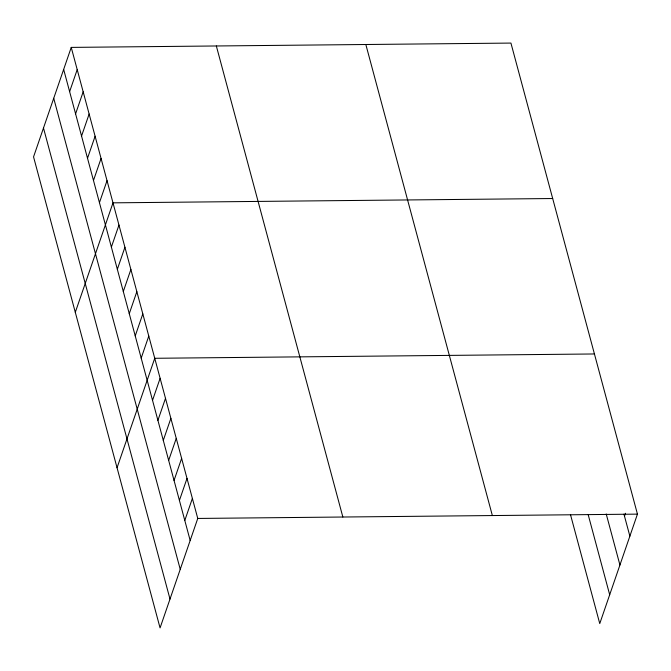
<?xml version="1.0" encoding="UTF-8"?>
<svg xmlns="http://www.w3.org/2000/svg" width="671" height="671" viewBox="0 0 671 671"><rect width="100%" height="100%" fill="white"/><g stroke="black" fill="none" stroke-linecap="round" stroke-linejoin="round"><path stroke-width="1.01" d="M71.243 47.398L33.55 156.871L160.067 627.922L197.76 518.448L71.243 47.398L510.933 43.078L637.45 514.129L599.757 623.602L570.451 514.489M69.625 91.633L77.207 69.608M75.588 113.844L83.17 91.818M81.552 136.054L89.134 114.02M87.515 158.255L95.106 136.23M93.479 180.465L101.069 158.431M99.442 202.667L107.033 180.642M75.303 312.317L112.996 202.843L552.686 198.524M111.378 247.079L118.96 225.053M117.341 269.289L124.923 247.255M123.305 291.491L130.887 269.465M129.268 313.701L136.85 291.675M135.232 335.911L142.814 313.877M141.195 358.113L148.777 336.087M117.048 467.762L154.741 358.289L594.439 353.969M152.535 400.335L160.117 378.31M157.911 420.356L165.502 398.331M163.288 440.377L170.879 418.352M168.664 460.398L176.255 438.364M174.041 480.419L181.631 458.385M179.417 500.44L187.008 478.406M184.793 520.453L192.384 498.427M624.491 516.133L625.481 513.265M197.76 518.448L637.45 514.129M623.946 514.137L629.868 536.154M606.215 513.961L619.929 565.007M588.182 514.665L609.687 594.741M365.838 44.504L492.355 515.554M216.339 45.972L342.856 517.022M63.661 69.432L190.17 540.474M53.722 98.285L180.239 569.335M43.489 128.018L169.998 599.06"/></g></svg>
